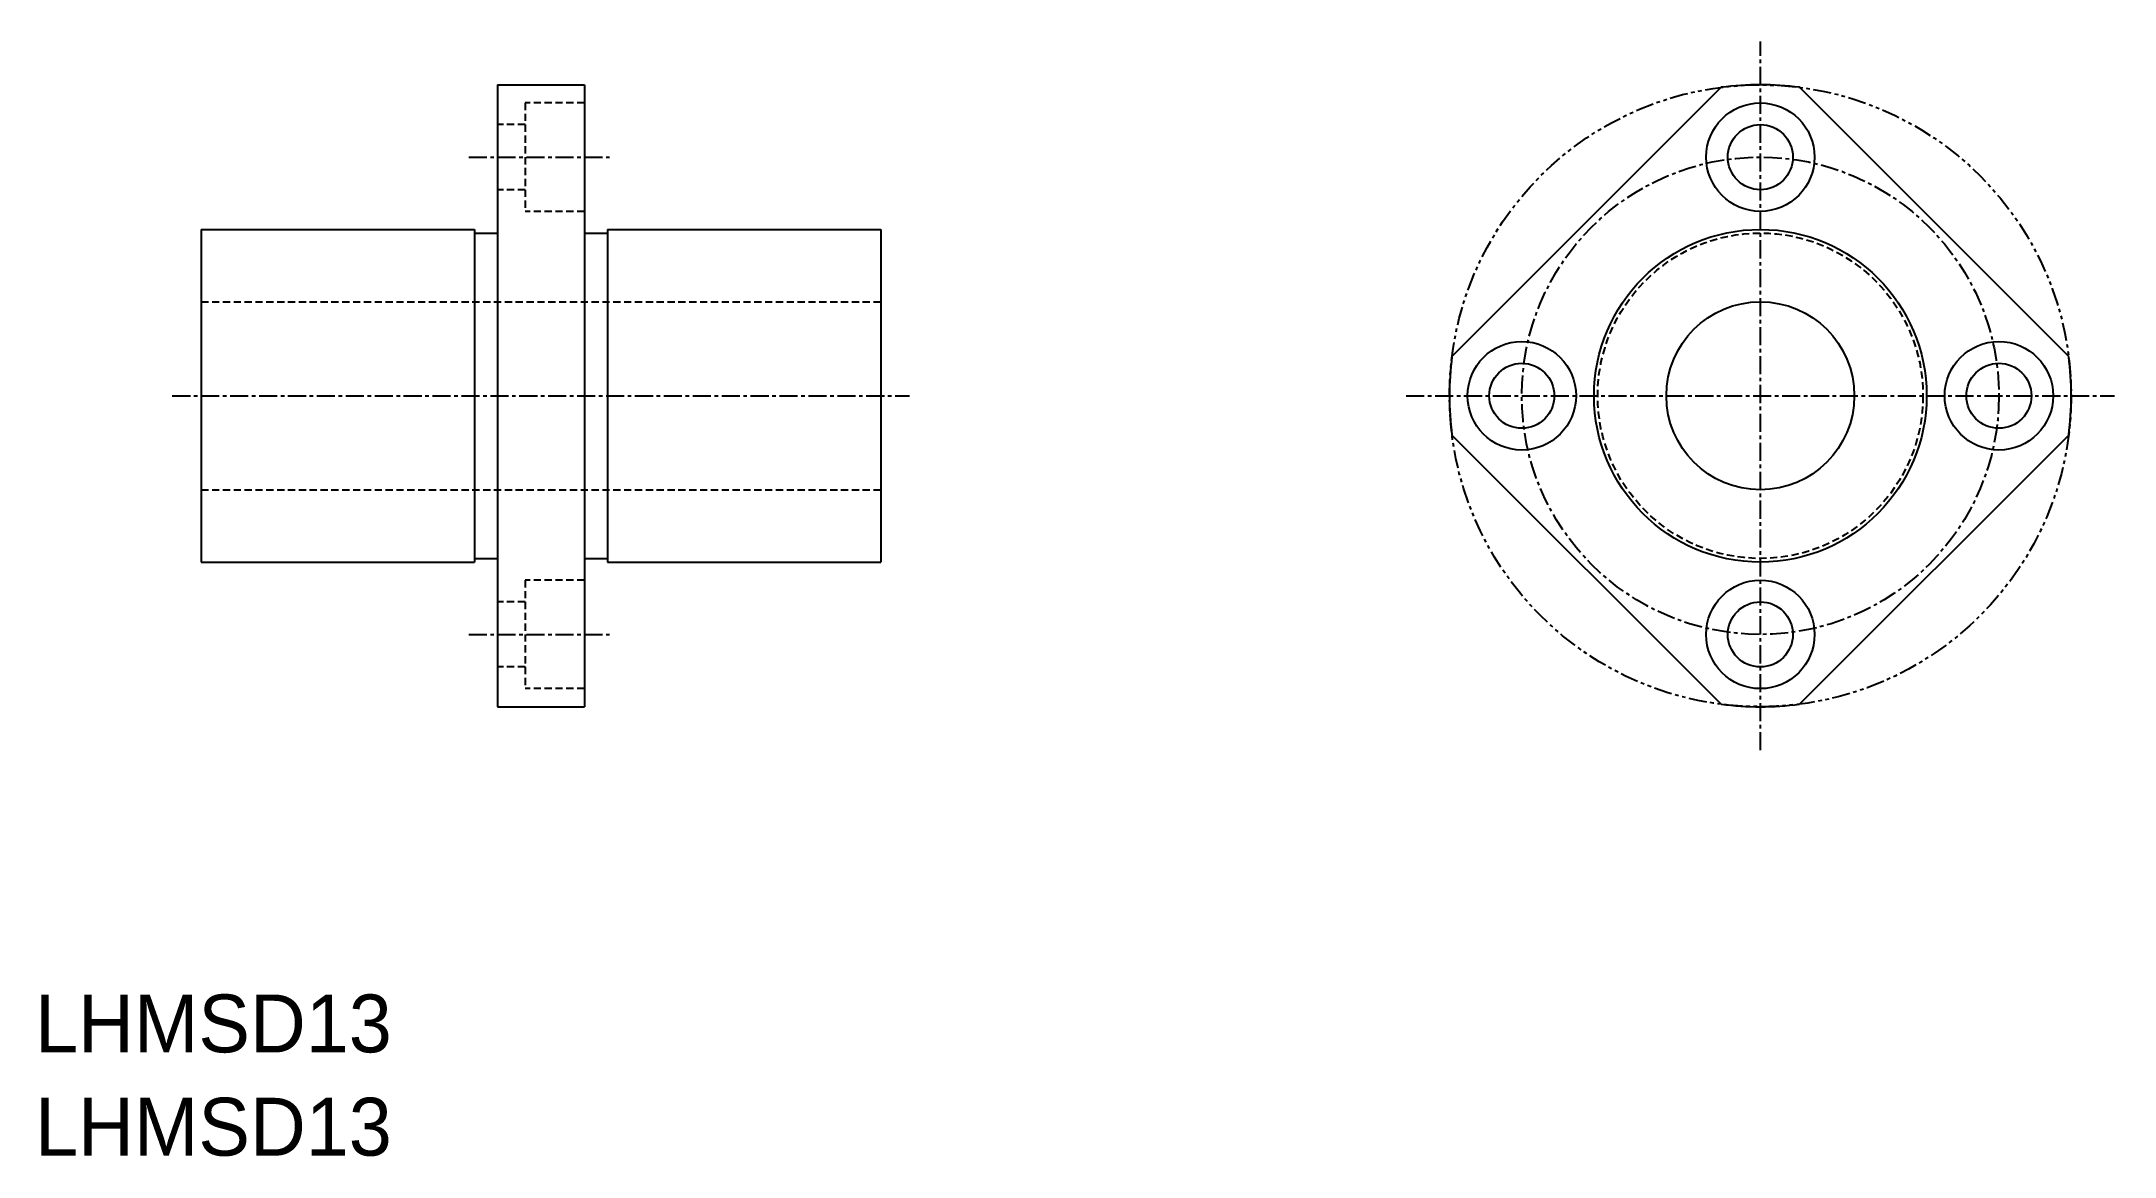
# Model space of a CAD drawing. Extents: x 213 to 356, y 131 to 208.
import ezdxf

# ---------------------------------------------------------------- set-up
doc = ezdxf.new("R2010")
doc.units = 0
for name, pattern in [('CENTER', [2, 1.25, -0.25, 0.25, -0.25]), ('DASHED', [0.75, 0.5, -0.25]), ('PHANTOM', [2.5, 1.25, -0.25, 0.25, -0.25, 0.25, -0.25])]:
    doc.linetypes.add(name, pattern=pattern)
doc.layers.get('0').update_dxf_attribs({"linetype": 'CONTINUOUS'})
doc.layers.add('CENTER', color=1, linetype='CENTER')

msp = doc.modelspace()

# ---------------------------------------------------------------- linework, layer by layer
at = {"color": 7, "linetype": 'CONTINUOUS'}
for p, q in [((244.31, 205.41), (250.31, 205.41)), ((244.31, 205.41), (244.31, 162.41)), ((250.31, 205.41), (250.31, 162.41)), ((328.93, 205.24), (310.32, 186.62)), ((352.98, 186.62), (334.36, 205.24)), ((223.81, 195.41), (242.71, 195.41)), ((223.81, 195.41), (223.81, 172.41)), ((242.71, 195.41), (242.71, 172.41)), ((242.71, 195.16), (244.31, 195.16)), ((250.31, 195.16), (251.91, 195.16)), ((251.91, 195.41), (270.81, 195.41)), ((251.91, 195.41), (251.91, 172.41)), ((270.81, 195.41), (270.81, 172.41)), ((328.93, 162.58), (310.32, 181.19)), ((352.98, 181.19), (334.36, 162.58)), ((223.81, 172.41), (242.71, 172.41)), ((242.71, 172.66), (244.31, 172.66)), ((250.31, 172.66), (251.91, 172.66)), ((251.91, 172.41), (270.81, 172.41)), ((244.31, 162.41), (250.31, 162.41))]:
    msp.add_line(p, q, dxfattribs=at)
at = {"color": 3, "linetype": 'DASHED'}
for p, q in [((250.31, 204.16), (246.21, 204.16)), ((246.21, 204.16), (246.21, 196.66)), ((246.21, 202.66), (244.31, 202.66)), ((246.21, 198.16), (244.31, 198.16)), ((250.31, 196.66), (246.21, 196.66)), ((223.81, 190.41), (270.81, 190.41)), ((223.81, 177.41), (270.81, 177.41)), ((250.31, 171.16), (246.21, 171.16)), ((246.21, 171.16), (246.21, 163.66)), ((246.21, 169.66), (244.31, 169.66)), ((246.21, 165.16), (244.31, 165.16)), ((250.31, 163.66), (246.21, 163.66))]:
    msp.add_line(p, q, dxfattribs=at)
at = {"color": 3, "linetype": 'PHANTOM'}
msp.add_circle((331.65, 183.91), 21.5, dxfattribs=at)
at = {"color": 7, "linetype": 'CONTINUOUS'}
for centre, radius in [((331.65, 200.41), 3.75), ((331.65, 200.41), 2.25), ((331.65, 183.91), 11.5), ((331.65, 183.91), 6.5), ((315.15, 183.91), 3.75), ((348.15, 183.91), 3.75), ((315.15, 183.91), 2.25), ((348.15, 183.91), 2.25), ((331.65, 167.41), 3.75), ((331.65, 167.41), 2.25)]:
    msp.add_circle(centre, radius, dxfattribs=at)
at = {"color": 3, "linetype": 'DASHED'}
msp.add_circle((331.65, 183.91), 11.25, dxfattribs=at)
at = {"color": 7, "linetype": 'CONTINUOUS'}
for start, end in [(82.7492, 97.2508), (172.7492, 187.2508), (352.7492, 7.2508), (262.7492, 277.2508)]:
    msp.add_arc((331.65, 183.91), 21.5, start, end, dxfattribs=at)
at = {"layer": 'CENTER', "color": 1, "linetype": 'CENTER'}
for p, q in [((331.65, 159.41), (331.65, 208.41)), ((242.31, 200.41), (252.31, 200.41)), ((221.81, 183.91), (272.81, 183.91)), ((307.15, 183.91), (356.15, 183.91)), ((242.31, 167.41), (252.31, 167.41))]:
    msp.add_line(p, q, dxfattribs=at)
msp.add_circle((331.65, 183.91), 16.5, dxfattribs=at)

# ---------------------------------------------------------------- texts
at = {"color": 7, "linetype": 'CONTINUOUS'}
for p in [(212.32, 138.51), (212.32, 131.37)]:
    msp.add_text('LHMSD13', height=4, dxfattribs=at).set_placement(p)

doc.saveas('drawing.dxf')
